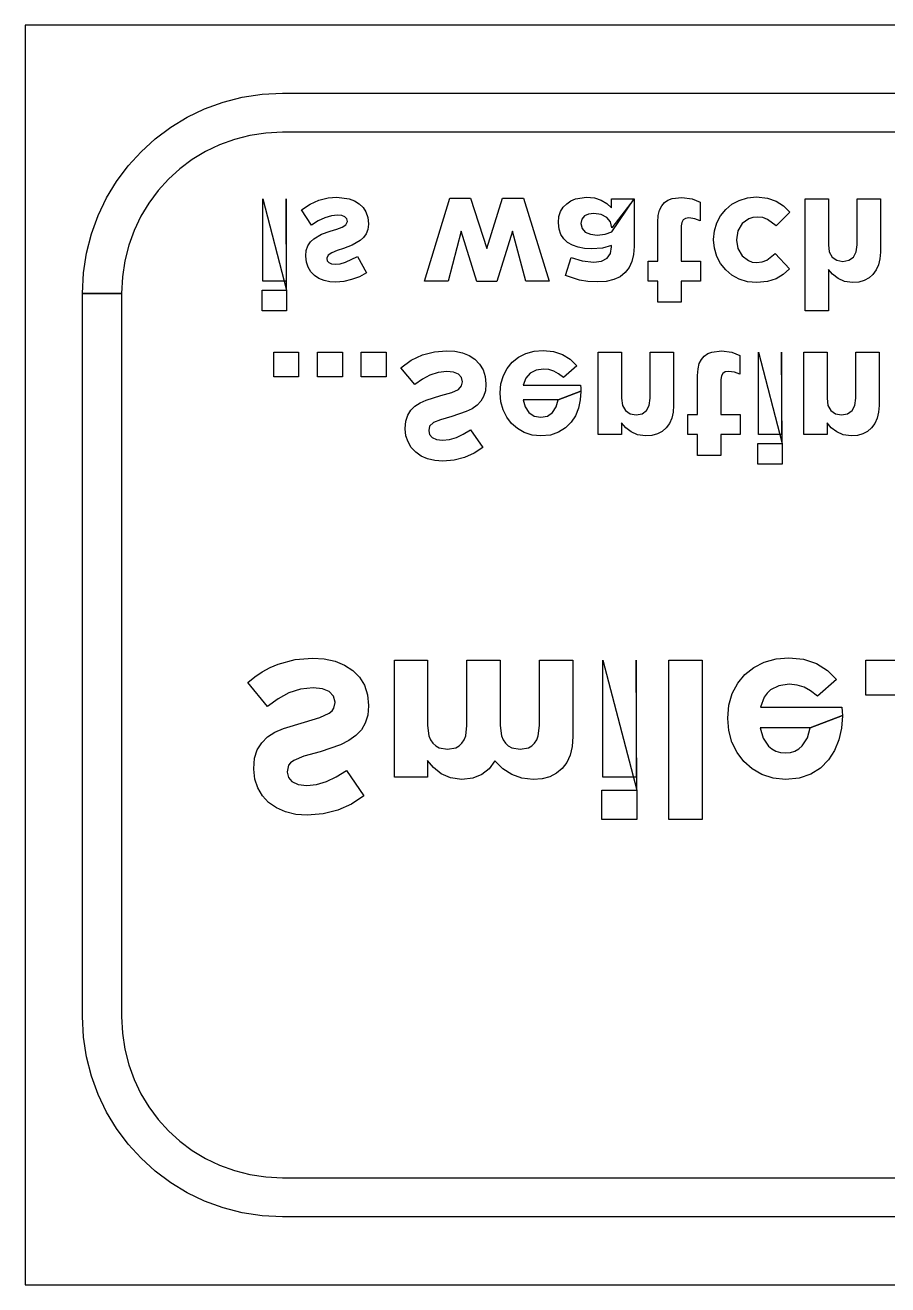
# Model space of a CAD drawing. Extents: x 0 to 571, y -350 to 220.
# Drawn here: x 0 to 150.4, y 0.4 to 220 of the extents above; entities that cross this region are included whole.
import ezdxf

# ---------------------------------------------------------------- set-up
doc = ezdxf.new("R2010")
doc.units = 0

msp = doc.modelspace()

# ---------------------------------------------------------------- linework, layer by layer
at = {"layer": 'Ebene 1'}
for p, q in [((0, 220), (0, 0.39999)), ((299.6, 220), (0, 220)), ((31.296876, 205.428878), (34.502262, 206.603619)), ((34.502262, 206.603619), (37.845775, 207.464458)), ((37.845775, 207.464458), (41.309879, 207.993838)), ((41.309879, 207.993838), (44.87704, 208.1742)), ((44.87704, 208.1742), (254.723, 208.1742)), ((28.247152, 203.957795), (31.296876, 205.428878)), ((22.68483, 200.196835), (25.370625, 202.207928)), ((25.370625, 202.207928), (28.247152, 203.957795)), ((20.207302, 197.942075), (22.68483, 200.196835)), ((36.490824, 200.091361), (33.906666, 199.152108)), ((39.189693, 200.779166), (36.490824, 200.091361)), ((41.989631, 201.201865), (39.189693, 200.779166)), ((44.877, 201.3458), (41.989631, 201.201865)), ((254.723, 201.3458), (44.877, 201.3458)), ((17.955578, 195.461206), (20.207302, 197.942075)), ((31.450857, 197.975066), (29.137037, 196.573893)), ((33.906666, 199.152108), (31.450857, 197.975066)), ((15.947191, 192.771788), (17.955578, 195.461206)), ((29.137037, 196.573893), (26.978847, 194.962247)), ((26.978847, 194.962247), (24.989925, 193.153788)), ((14.199678, 189.891378), (15.947191, 192.771788)), ((23.183912, 191.162172), (21.574447, 189.001059)), ((24.989925, 193.153788), (23.183912, 191.162172)), ((12.730573, 186.837534), (14.199678, 189.891378)), ((21.574447, 189.001059), (20.175171, 186.684107)), ((11.557411, 183.627816), (12.730573, 186.837534)), ((20.175171, 186.684107), (18.999722, 184.224973)), ((10.697728, 180.279782), (11.557411, 183.627816)), ((18.999722, 184.224973), (18.061741, 181.637318)), ((10.16906, 176.810991), (10.697728, 180.279782)), ((18.061741, 181.637318), (17.374867, 178.934798)), ((17.374867, 178.934798), (16.95274, 176.131073)), ((9.98894, 173.239), (10.16906, 176.810991)), ((16.95274, 176.131073), (16.809, 173.2398)), ((9.9889, 47.1608), (9.98894, 173.239)), ((16.809, 173.2398), (9.98894, 173.239)), ((9.98894, 173.239), (16.80904, 173.239)), ((16.80904, 173.239), (16.80904, 47.1608)), ((10.16902, 43.588826), (9.9889, 47.1608)), ((16.80904, 47.1608), (16.95278, 44.269528)), ((16.95278, 44.269528), (17.374907, 41.465806)), ((10.697688, 40.120046), (10.16902, 43.588826)), ((11.557371, 36.772021), (10.697688, 40.120046)), ((17.374907, 41.465806), (18.061781, 38.763291)), ((18.061781, 38.763291), (18.999762, 36.175642)), ((12.730533, 33.562308), (11.557371, 36.772021)), ((18.999762, 36.175642), (20.175211, 33.716517)), ((14.199638, 30.508467), (12.730533, 33.562308)), ((20.175211, 33.716517), (21.574487, 31.399573)), ((21.574487, 31.399573), (23.183952, 29.238469)), ((15.947151, 27.628056), (14.199638, 30.508467)), ((23.183952, 29.238469), (24.989965, 27.246863)), ((17.955538, 24.938635), (15.947151, 27.628056)), ((24.989965, 27.246863), (26.978887, 25.438412)), ((20.207263, 22.457763), (17.955538, 24.938635)), ((26.978887, 25.438412), (29.137077, 23.826776)), ((22.68479, 20.202997), (20.207263, 22.457763)), ((29.137077, 23.826776), (31.450897, 22.425611)), ((31.450897, 22.425611), (33.906706, 21.248577)), ((25.370585, 18.191899), (22.68479, 20.202997)), ((33.906706, 21.248577), (36.490864, 20.30933)), ((36.490864, 20.30933), (39.189733, 19.62153)), ((28.247112, 16.442025), (25.370585, 18.191899)), ((39.189733, 19.62153), (41.989671, 19.198834)), ((41.989671, 19.198834), (44.87704, 19.0549)), ((44.87704, 19.0549), (254.723, 19.0549)), ((31.296836, 14.970936), (28.247112, 16.442025)), ((34.502222, 13.79619), (31.296836, 14.970936)), ((37.845735, 12.935346), (34.502222, 13.79619)), ((41.309839, 12.405963), (37.845735, 12.935346)), ((44.877, 12.2256), (41.309839, 12.405963)), ((254.723, 12.2256), (44.877, 12.2256)), ((0, 0.39999), (299.6, 0.39999))]:
    msp.add_line(p, q, dxfattribs=at)
at = {"layer": 'Layer 1'}
for p, q in [((41.420597, 175.397), (41.420597, 189.7326)), ((41.420597, 189.7326), (45.5929, 173.819)), ((45.5929, 173.819), (45.485917, 189.7326)), ((45.485917, 189.7326), (45.485917, 175.397)), ((49.684563, 188.809807), (51.229121, 189.49182)), ((51.229121, 189.49182), (52.813793, 189.87294)), ((52.813793, 189.87294), (54.358351, 189.99998)), ((54.358351, 189.99998), (56.497991, 189.73253)), ((56.497991, 189.73253), (57.447458, 189.37146)), ((57.447458, 189.37146), (58.263201, 188.87667)), ((58.263201, 188.87667), (58.925153, 188.24146)), ((69.62296, 175.397), (74.03598, 189.8396)), ((74.03598, 189.8396), (77.67337, 189.8396)), ((77.67337, 189.8396), (80.48165, 181.04031)), ((80.48165, 181.04031), (83.23644, 189.8396)), ((83.23644, 189.8396), (86.90058, 189.8396)), ((86.90058, 189.8396), (91.3671, 175.397)), ((93.822946, 188.254315), (94.424719, 188.87615)), ((94.424719, 188.87615), (95.146848, 189.37094)), ((95.146848, 189.37094), (95.975959, 189.73201)), ((95.975959, 189.73201), (97.901639, 189.99946)), ((97.901639, 189.99946), (99.285721, 189.879105)), ((99.285721, 189.879105), (100.442469, 189.51804)), ((100.442469, 189.51804), (101.411992, 188.92964)), ((101.411992, 188.92964), (102.234419, 188.18076)), ((102.234419, 188.18076), (102.234419, 189.73201)), ((102.234419, 189.73201), (106.166, 189.732)), ((106.166, 189.732), (102.31464, 184.67709)), ((102.314648, 183.95495), (106.166, 189.732)), ((106.166, 189.732), (106.166, 181.41413)), ((111.00187, 188.482053), (111.48329, 189.06377)), ((111.48329, 189.06377), (112.091747, 189.491695)), ((112.091747, 189.491695), (112.79382, 189.75915)), ((112.79382, 189.75915), (114.50553, 189.97312)), ((114.50553, 189.97312), (116.29749, 189.73241)), ((116.29749, 189.73241), (117.715, 189.144)), ((117.715, 189.144), (117.715, 185.88105)), ((117.715, 189.144), (117.715, 189.144)), ((123.239813, 188.775953), (124.51023, 189.46465)), ((124.51023, 189.46465), (125.95449, 189.90595)), ((125.95449, 189.90595), (127.50573, 190.05305)), ((127.50573, 190.05305), (129.44478, 189.872518)), ((129.44478, 189.872518), (130.98265, 189.33092)), ((130.98265, 189.33092), (132.246378, 188.481753)), ((135.99193, 170.20774), (135.99193, 189.73204)), ((135.99193, 189.73204), (140.05725, 189.73204)), ((140.05725, 189.73204), (140.05725, 181.73512)), ((145.05867, 181.73512), (145.05867, 189.73204)), ((145.05867, 189.73204), (149.124, 189.732)), ((149.124, 189.732), (149.124, 180.45129)), ((48.206871, 187.83359), (49.684563, 188.809807)), ((49.945331, 185.15904), (48.206871, 187.83359)), ((53.408881, 186.763767), (52.272191, 186.44282)), ((54.465331, 186.87075), (53.408881, 186.763767)), ((55.227582, 186.7972), (54.465331, 186.87075)), ((55.749121, 186.57655), (55.227582, 186.7972)), ((58.925153, 188.24146), (59.413261, 187.45915)), ((59.413261, 187.45915), (59.734208, 186.496312)), ((93.074071, 186.622835), (93.354899, 187.51213)), ((93.354899, 187.51213), (93.822946, 188.254315)), ((97.52719, 186.73649), (97.06583, 186.18821)), ((98.235945, 187.0775), (97.52719, 186.73649)), ((99.13192, 187.19117), (98.235945, 187.0775)), ((100.42908, 187.017322), (99.13192, 187.19117)), ((101.43204, 186.49578), (100.42908, 187.017322)), ((110.33323, 185.66708), (110.40678, 186.81714)), ((110.40678, 186.81714), (110.62743, 187.75324)), ((110.62743, 187.75324), (111.00187, 188.482053)), ((120.60538, 185.53305), (121.274015, 186.790093)), ((121.274015, 186.790093), (122.15662, 187.88666)), ((122.15662, 187.88666), (123.239813, 188.775953)), ((133.363, 187.432), (130.98265, 185.0249)), ((132.246378, 188.481753), (133.363, 187.43199)), ((133.363, 187.43199), (133.363, 187.432)), ((51.115446, 185.90791), (49.945331, 185.15904)), ((52.272191, 186.44282), (51.115446, 185.90791)), ((54.331607, 184.4369), (55.267701, 184.78459)), ((55.267701, 184.78459), (55.93634, 185.18577)), ((56.070068, 186.235545), (55.749121, 186.57655)), ((55.93634, 185.18577), (56.17705, 185.74743)), ((56.17705, 185.80093), (56.070068, 186.235545)), ((56.17705, 185.74743), (56.17705, 185.80093)), ((59.734208, 186.496312), (59.84119, 185.373)), ((59.8412, 185.3195), (59.740904, 184.403462)), ((59.84119, 185.373), (59.8412, 185.373)), ((59.8412, 185.373), (59.8412, 185.3195)), ((92.980461, 185.61319), (93.074071, 186.622835)), ((92.980461, 185.55969), (92.980461, 185.61319)), ((93.087443, 184.463125), (92.980461, 185.55969)), ((97.06583, 186.18821), (96.912043, 185.45271)), ((96.912043, 185.45271), (96.912043, 185.39921)), ((96.912043, 185.39921), (97.099262, 184.550037)), ((97.099262, 184.550037), (97.660918, 183.9282)), ((102.09399, 185.693417), (101.43204, 186.49578)), ((102.31464, 184.67709), (102.09399, 185.693417)), ((110.33323, 178.87371), (110.33323, 185.66708)), ((114.480458, 185.606902), (114.39855, 184.99844)), ((114.39855, 184.99844), (114.39855, 178.87371)), ((114.726182, 186.041518), (114.480458, 185.606902)), ((115.135723, 186.302287), (114.726182, 186.041518)), ((115.70908, 186.38921), (115.135723, 186.302287)), ((116.745475, 186.26217), (115.70908, 186.38921)), ((117.715, 185.88105), (116.745475, 186.26217)), ((120.184135, 184.128913), (120.60538, 185.53305)), ((125.04514, 185.39934), (124.29626, 184.1423)), ((126.1952, 186.25519), (125.04514, 185.39934)), ((126.903958, 186.475848), (126.1952, 186.25519)), ((127.69295, 186.5494), (126.903958, 186.475848)), ((128.642415, 186.449103), (127.69295, 186.5494)), ((129.45815, 186.14821), (128.642415, 186.449103)), ((130.98265, 185.0249), (129.45815, 186.14821)), ((49.758121, 182.217017), (50.319777, 182.77867)), ((50.319777, 182.77867), (51.683797, 183.58104)), ((51.683797, 183.58104), (53.208297, 184.0892)), ((53.208297, 184.0892), (54.331607, 184.4369)), ((58.423687, 182.45773), (57.032917, 181.65536)), ((58.985343, 182.99264), (58.423687, 182.45773)), ((59.440017, 183.63453), (58.985343, 182.99264)), ((59.740904, 184.403462), (59.440017, 183.63453)), ((76.04189, 184.0893), (73.74177, 175.397)), ((78.74319, 175.34351), (76.04189, 184.0893)), ((84.97491, 184.11605), (82.24686, 175.34351)), ((87.32852, 175.397), (84.97491, 184.11605)), ((93.40839, 183.52703), (93.087443, 184.463125)), ((93.916552, 182.74472), (93.40839, 183.52703)), ((94.58519, 182.10951), (93.916552, 182.74472)), ((97.660918, 183.9282), (98.550208, 183.54708)), ((98.550208, 183.54708), (99.720328, 183.42004)), ((99.720328, 183.42004), (101.111098, 183.58051)), ((101.111098, 183.58051), (102.314648, 183.95495)), ((120.04372, 182.64454), (120.184135, 184.128913)), ((120.04372, 182.59104), (120.04372, 182.64454)), ((120.184135, 181.106665), (120.04372, 182.59104)), ((124.29626, 184.1423), (124.05555, 182.59105)), ((124.05555, 182.59105), (124.05555, 182.53755)), ((124.05555, 182.53755), (124.29626, 181.0398)), ((48.92901, 179.78317), (49.022619, 180.746012)), ((49.022619, 180.746012), (49.303447, 181.54838)), ((49.303447, 181.54838), (49.758121, 182.217017)), ((53.475758, 180.31808), (52.833865, 179.89015)), ((54.385107, 180.69252), (53.475758, 180.31808)), ((55.508417, 181.06696), (54.385107, 180.69252)), ((57.032917, 181.65536), (55.508417, 181.06696)), ((95.427675, 181.621408), (94.58519, 182.10951)), ((96.40389, 181.2804), (95.427675, 181.621408)), ((97.527203, 181.05975), (96.40389, 181.2804)), ((98.7575, 180.9862), (97.527203, 181.05975)), ((100.65643, 181.14667), (98.7575, 180.9862)), ((102.26116, 181.5746), (100.65643, 181.14667)), ((101.48554, 179.38147), (102.067255, 180.203895)), ((102.067255, 180.203895), (102.26116, 181.33389)), ((102.26116, 181.33389), (102.26116, 181.5746)), ((106.166, 181.41413), (106.070719, 180.036733)), ((120.60538, 179.70252), (120.184135, 181.106665)), ((124.29626, 181.0398), (125.01839, 179.78276)), ((129.35117, 179.06063), (130.79543, 180.21069)), ((130.79543, 180.21069), (133.28277, 177.53614)), ((140.05725, 181.73512), (140.22441, 180.471392)), ((140.22441, 180.471392), (140.72589, 179.56873)), ((144.41678, 179.56873), (144.898197, 180.471392)), ((144.898197, 180.471392), (145.05867, 181.73512)), ((149.124, 180.45129), (149.043763, 179.274484)), ((48.92901, 179.72967), (48.92901, 179.78317)), ((49.029306, 178.699965), (48.92901, 179.72967)), ((49.330193, 177.80399), (49.029306, 178.699965)), ((52.833865, 179.89015), (52.593155, 179.35524)), ((52.593155, 179.35524), (52.593155, 179.30174)), ((52.593155, 179.30174), (52.686764, 178.91393)), ((52.686764, 178.91393), (52.967593, 178.60636)), ((52.967593, 178.60636), (53.435639, 178.38571)), ((53.435639, 178.38571), (54.090903, 178.31216)), ((54.090903, 178.31216), (54.926701, 178.405767)), ((54.926701, 178.405767), (55.882853, 178.68659)), ((55.882853, 178.68659), (57.969003, 179.64943)), ((57.969003, 179.64943), (59.520243, 176.84115)), ((94.21075, 176.38597), (95.22708, 179.48845)), ((95.22708, 179.48845), (97.09927, 178.92679)), ((97.09927, 178.92679), (99.18542, 178.71283)), ((99.18542, 178.71283), (100.5227, 178.87999)), ((100.5227, 178.87999), (101.48554, 179.38147)), ((105.784878, 178.81981), (105.308474, 177.763363)), ((106.070719, 180.036733), (105.784878, 178.81981)), ((108.62151, 175.39679), (108.62151, 178.87371)), ((108.62151, 178.87371), (110.33323, 178.87371)), ((114.39855, 178.87371), (117.76849, 178.87371)), ((117.76849, 178.87371), (117.76849, 175.39679)), ((121.274015, 178.425423), (120.60538, 179.70252)), ((122.15662, 177.32217), (121.274015, 178.425423)), ((125.01839, 179.78276), (126.11496, 178.95365)), ((126.11496, 178.95365), (126.790283, 178.712938)), ((126.790283, 178.712938), (127.53247, 178.6327)), ((127.53247, 178.6327), (128.53543, 178.739683)), ((128.53543, 178.739683), (129.35117, 179.06063)), ((140.72589, 179.56873), (141.541632, 179.00707)), ((141.541632, 179.00707), (142.59808, 178.81985)), ((142.59808, 178.81985), (143.64116, 179.00707)), ((143.64116, 179.00707), (144.41678, 179.56873)), ((148.803053, 178.231408), (148.401868, 177.322059)), ((149.043763, 179.274484), (148.803053, 178.231408)), ((49.824983, 177.014995), (49.330193, 177.80399)), ((50.453503, 176.35973), (49.824983, 177.014995)), ((51.229121, 175.84488), (50.453503, 176.35973)), ((52.111723, 175.47713), (51.229121, 175.84488)), ((58.283258, 176.152452), (56.925923, 175.6376)), ((59.520243, 176.84115), (58.283258, 176.152452)), ((96.67134, 175.55685), (94.21075, 176.38597)), ((103.765592, 176.153617), (102.662337, 175.64378)), ((104.64151, 176.86739), (103.765592, 176.153617)), ((105.308474, 177.763363), (104.64151, 176.86739)), ((123.239813, 176.412823), (122.15662, 177.32217)), ((124.51023, 175.71744), (123.239813, 176.412823)), ((125.967863, 175.27614), (124.51023, 175.71744)), ((130.92916, 175.77093), (129.418035, 175.289513)), ((132.186203, 176.533178), (130.92916, 175.77093)), ((133.28277, 177.53614), (132.186203, 176.533178)), ((140.80613, 176.57319), (140.05725, 177.42904)), ((140.05725, 177.42904), (140.05725, 170.20774)), ((141.74222, 175.82431), (140.80613, 176.57319)), ((142.86554, 175.31614), (141.74222, 175.82431)), ((147.144826, 175.926279), (146.315715, 175.483307)), ((147.84021, 176.54644), (147.144826, 175.926279)), ((148.401868, 177.322059), (147.84021, 176.54644)), ((41.31361, 170.20835), (41.31361, 173.819)), ((41.31361, 173.819), (45.5929, 173.819)), ((45.485917, 175.397), (41.420597, 175.397)), ((45.5929, 173.819), (45.5929, 170.20835)), ((53.107995, 175.25648), (52.111723, 175.47713)), ((54.171133, 175.18293), (53.107995, 175.25648)), ((55.54184, 175.296597), (54.171133, 175.18293)), ((56.925923, 175.6376), (55.54184, 175.296597)), ((73.74177, 175.397), (69.62296, 175.397)), ((82.24686, 175.34351), (78.74319, 175.34351)), ((91.3671, 175.397), (87.32852, 175.397)), ((98.08885, 175.316145), (96.67134, 175.55685)), ((99.77382, 175.23591), (98.08885, 175.316145)), ((101.331747, 175.337877), (99.77382, 175.23591)), ((102.662337, 175.64378), (101.331747, 175.337877)), ((110.33323, 175.39679), (108.62151, 175.39679)), ((110.33323, 171.73265), (110.33323, 175.39679)), ((117.76849, 175.39679), (114.39855, 175.39679)), ((114.39855, 175.39679), (114.39855, 171.73265)), ((127.55922, 175.12904), (125.967863, 175.27614)), ((129.418035, 175.289513), (127.55922, 175.12904)), ((144.25631, 175.12893), (142.86554, 175.31614)), ((145.352876, 175.217524), (144.25631, 175.12893)), ((146.315715, 175.483307), (145.352876, 175.217524)), ((114.39855, 171.73265), (110.33323, 171.73265)), ((45.5929, 170.20835), (41.31361, 170.20835)), ((140.05725, 170.20774), (135.99193, 170.20774)), ((43.34522, 158.70771), (43.34522, 162.987)), ((43.34522, 162.987), (47.678, 162.987)), ((47.678, 162.987), (47.678, 158.70771)), ((50.97192, 158.70771), (50.97192, 162.987)), ((50.97192, 162.987), (55.3047, 162.987)), ((55.3047, 162.987), (55.3047, 158.70771)), ((58.59852, 158.70771), (58.59852, 162.987)), ((58.59852, 162.987), (62.9313, 162.987)), ((62.9313, 162.987), (62.9313, 158.70771)), ((67.308442, 161.588872), (69.274242, 162.53165)), ((69.274242, 162.53165), (71.35371, 163.073247)), ((71.35371, 163.073247), (73.473292, 163.25378)), ((73.473292, 163.25378), (74.930927, 163.16017)), ((74.930927, 163.16017), (76.254832, 162.87934)), ((76.254832, 162.87934), (77.42495, 162.397922)), ((86.040284, 162.124073), (87.317382, 162.77265)), ((87.317382, 162.77265), (88.761642, 163.173833)), ((88.761642, 163.173833), (90.312882, 163.30756)), ((90.312882, 163.30756), (92.138269, 163.133715)), ((92.138269, 163.133715), (93.709572, 162.61218)), ((93.709572, 162.61218), (95.046849, 161.756323)), ((99.92194, 148.65138), (99.92194, 162.98698)), ((99.92194, 162.98698), (103.98726, 162.98698)), ((103.98726, 162.98698), (103.98726, 154.99006)), ((108.98868, 162.98698), (113.054, 162.987)), ((108.98868, 154.99006), (108.98868, 162.98698)), ((113.054, 162.987), (113.054, 153.70629)), ((118.40429, 162.31777), (119.012747, 162.745695)), ((119.012747, 162.745695), (119.71482, 163.01315)), ((119.71482, 163.01315), (121.42653, 163.22712)), ((121.42653, 163.22712), (123.21849, 162.98641)), ((123.21849, 162.98641), (124.636, 162.398)), ((127.84769, 148.651), (127.84769, 162.9866)), ((127.84769, 162.9866), (132.02, 147.073)), ((132.02, 147.073), (131.91302, 162.9866)), ((131.91302, 162.9866), (131.91302, 148.651)), ((135.75694, 148.65138), (135.75694, 162.98698)), ((135.75694, 162.98698), (139.82226, 162.98698)), ((139.82226, 162.98698), (139.82226, 154.99006)), ((144.82368, 162.98698), (148.889, 162.987)), ((144.82368, 154.99006), (144.82368, 162.98698)), ((148.889, 162.987), (148.889, 153.70629)), ((65.529862, 160.25828), (67.308442, 161.588872)), ((77.42495, 162.397922), (78.421222, 161.75603)), ((78.421222, 161.75603), (79.230274, 160.92692)), ((79.230274, 160.92692), (79.838732, 159.93733)), ((84.05443, 160.171648), (84.937032, 161.24816)), ((84.937032, 161.24816), (86.040284, 162.124073)), ((96.170162, 160.63301), (93.843302, 158.5736)), ((95.046849, 161.756323), (96.170162, 160.63301)), ((117.32778, 160.07114), (117.54843, 161.00724)), ((117.54843, 161.00724), (117.92287, 161.736052)), ((117.92287, 161.736052), (118.40429, 162.31777)), ((124.636, 162.398), (124.636, 159.13505)), ((124.636, 162.398), (124.636, 162.398)), ((47.678, 158.70771), (43.34522, 158.70771)), ((55.3047, 158.70771), (50.97192, 158.70771)), ((62.9313, 158.70771), (58.59852, 158.70771)), ((67.963702, 157.34301), (65.529862, 160.25828)), ((69.260857, 158.279107), (67.963702, 157.34301)), ((70.584762, 159.00124), (69.260857, 158.279107)), ((72.008967, 159.462602), (70.584762, 159.00124)), ((73.553522, 159.61639), (72.008967, 159.462602)), ((74.690208, 159.50272), (73.553522, 159.61639)), ((75.532692, 159.16171), (74.690208, 159.50272)), ((76.07429, 158.593367), (75.532692, 159.16171)), ((76.254822, 157.85118), (76.07429, 158.593367)), ((79.838732, 159.93733), (80.219856, 158.767217)), ((80.219856, 158.767217), (80.346897, 157.45)), ((82.96455, 157.48372), (83.385792, 158.92129)), ((83.385792, 158.92129), (84.05443, 160.171648)), ((87.3107, 158.45993), (86.862712, 157.23632)), ((88.066262, 159.34922), (87.3107, 158.45993)), ((89.109342, 159.870762), (88.066262, 159.34922)), ((90.366382, 160.04461), (89.109342, 159.870762)), ((91.329224, 159.957685), (90.366382, 160.04461)), ((92.185082, 159.69691), (91.329224, 159.957685)), ((93.000818, 159.242237), (92.185082, 159.69691)), ((93.843302, 158.5736), (93.000818, 159.242237)), ((117.25423, 158.92108), (117.32778, 160.07114)), ((117.25423, 152.12771), (117.25423, 158.92108)), ((121.401458, 158.860902), (121.31955, 158.25244)), ((121.31955, 158.25244), (121.31955, 152.12771)), ((121.647182, 159.295517), (121.401458, 158.860902)), ((122.056723, 159.556287), (121.647182, 159.295517)), ((122.63008, 159.64321), (122.056723, 159.556287)), ((123.666475, 159.51617), (122.63008, 159.64321)), ((124.636, 159.13505), (123.666475, 159.51617)), ((72.483702, 155.41733), (74.382632, 155.97898)), ((74.382632, 155.97898), (75.532692, 156.51389)), ((75.532692, 156.51389), (76.094349, 157.10229)), ((76.094349, 157.10229), (76.254822, 157.79768)), ((76.254822, 157.79768), (76.254822, 157.85118)), ((80.246604, 156.253125), (79.945717, 155.2836)), ((80.3469, 157.3965), (80.246604, 156.253125)), ((80.346897, 157.45), (80.3469, 157.45)), ((80.3469, 157.45), (80.3469, 157.3965)), ((82.824136, 155.89905), (82.96455, 157.48372)), ((86.862712, 157.23632), (96.838802, 157.23632)), ((96.8923, 156.22), (92.93396, 154.69551)), ((92.93403, 154.69551), (96.8923, 156.22)), ((96.8923, 156.1665), (96.785318, 154.675435)), ((96.838802, 157.23632), (96.865552, 156.72816)), ((96.865552, 156.72816), (96.892302, 156.21999)), ((96.8923, 156.22), (96.8923, 156.1665)), ((96.892302, 156.21999), (96.8923, 156.22)), ((67.963702, 153.59863), (68.852993, 154.166972)), ((68.852993, 154.166972), (69.916132, 154.6417)), ((69.916132, 154.6417), (72.483702, 155.41733)), ((78.795657, 153.7591), (77.953172, 153.143952)), ((79.470983, 154.46117), (78.795657, 153.7591)), ((79.945717, 155.2836), (79.470983, 154.46117)), ((82.824136, 155.84555), (82.824136, 155.89905)), ((82.951177, 154.361175), (82.824136, 155.84555)), ((83.332301, 152.95703), (82.951177, 154.361175)), ((92.93396, 154.69551), (86.8093, 154.69551)), ((86.8093, 154.69551), (87.183738, 153.445153)), ((92.59971, 153.46521), (92.93403, 154.69551)), ((96.785318, 154.675435), (96.464371, 153.25124)), ((103.98726, 154.99006), (104.15442, 153.726333)), ((104.15442, 153.726333), (104.6559, 152.82367)), ((108.34679, 152.82367), (108.828208, 153.726333)), ((108.828208, 153.726333), (108.98868, 154.99006)), ((139.82226, 154.99006), (139.98942, 153.726333)), ((139.98942, 153.726333), (140.4909, 152.82367)), ((144.18179, 152.82367), (144.663207, 153.726333)), ((144.663207, 153.726333), (144.82368, 154.99006)), ((66.385715, 150.97088), (66.706662, 152.02064)), ((66.706662, 152.02064), (67.248259, 152.883182)), ((67.248259, 152.883182), (67.963702, 153.59863)), ((74.409387, 151.77993), (72.403467, 151.21827)), ((76.923467, 152.63579), (74.409387, 151.77993)), ((77.953172, 153.143952), (76.923467, 152.63579)), ((83.967511, 151.679933), (83.332301, 152.95703)), ((84.803311, 150.57668), (83.967511, 151.679933)), ((87.183738, 153.445153), (87.82563, 152.47562)), ((87.82563, 152.47562), (88.74835, 151.853788)), ((88.74835, 151.853788), (89.91178, 151.64651)), ((89.91178, 151.64651), (91.068527, 151.860475)), ((91.068527, 151.860475), (91.97119, 152.50237)), ((91.97119, 152.50237), (92.59971, 153.46521)), ((95.942832, 151.920645), (95.180581, 150.7639)), ((96.464371, 153.25124), (95.942832, 151.920645)), ((104.6559, 152.82367), (105.471643, 152.26201)), ((105.471643, 152.26201), (106.52809, 152.07479)), ((106.52809, 152.07479), (107.571165, 152.26201)), ((107.571165, 152.26201), (108.34679, 152.82367)), ((112.973764, 152.529484), (112.733055, 151.486408)), ((113.054, 153.70629), (112.973764, 152.529484)), ((115.54251, 148.65079), (115.54251, 152.12771)), ((115.54251, 152.12771), (117.25423, 152.12771)), ((121.31955, 152.12771), (124.68949, 152.12771)), ((124.68949, 152.12771), (124.68949, 148.65079)), ((140.4909, 152.82367), (141.306637, 152.26201)), ((141.306637, 152.26201), (142.36309, 152.07479)), ((142.36309, 152.07479), (143.406165, 152.26201)), ((143.406165, 152.26201), (144.18179, 152.82367)), ((148.808764, 152.529484), (148.568055, 151.486408)), ((148.889, 153.70629), (148.808764, 152.529484)), ((66.278733, 149.69378), (66.385715, 150.97088)), ((66.278733, 149.64028), (66.278733, 149.69378)), ((66.399088, 148.423355), (66.278733, 149.64028)), ((70.531274, 150.12171), (70.370801, 149.31934)), ((71.173167, 150.71011), (70.531274, 150.12171)), ((72.403467, 151.21827), (71.173167, 150.71011)), ((76.401926, 148.717557), (77.645593, 149.4798)), ((77.645593, 149.4798), (79.785233, 146.37732)), ((85.826326, 149.667333), (84.803311, 150.57668)), ((87.023191, 148.97195), (85.826326, 149.667333)), ((94.211054, 149.781), (93.014191, 149.02544)), ((95.180581, 150.7639), (94.211054, 149.781)), ((104.73614, 149.82819), (103.98726, 150.68404)), ((103.98726, 150.68404), (103.98726, 148.65138)), ((105.67223, 149.07931), (104.73614, 149.82819)), ((111.77022, 149.80144), (111.074836, 149.181279)), ((112.331874, 150.577059), (111.77022, 149.80144)), ((112.733055, 151.486408), (112.331874, 150.577059)), ((140.57114, 149.82819), (139.82226, 150.68404)), ((139.82226, 150.68404), (139.82226, 148.65138)), ((141.50723, 149.07931), (140.57114, 149.82819)), ((147.60522, 149.80144), (146.909836, 149.181279)), ((148.166874, 150.577059), (147.60522, 149.80144)), ((148.568055, 151.486408), (148.166874, 150.577059)), ((66.760153, 147.34016), (66.399088, 148.423355)), ((67.335184, 146.370632), (66.760153, 147.34016)), ((70.370801, 149.31934), (70.370801, 149.26584)), ((70.370801, 149.26584), (70.517902, 148.63063)), ((70.517902, 148.63063), (70.959203, 148.11578)), ((70.959203, 148.11578), (71.721452, 147.754715)), ((71.721452, 147.754715), (72.777903, 147.63436)), ((72.777903, 147.63436), (73.981453, 147.761402)), ((73.981453, 147.761402), (75.185003, 148.14253)), ((75.185003, 148.14253), (76.401926, 148.717557)), ((88.400586, 148.53065), (87.023191, 148.97195)), ((89.911711, 148.38355), (88.400586, 148.53065)), ((91.583306, 148.544023), (89.911711, 148.38355)), ((93.014191, 149.02544), (91.583306, 148.544023)), ((103.98726, 148.65138), (99.92194, 148.65138)), ((106.79555, 148.57114), (105.67223, 149.07931)), ((108.18631, 148.38393), (106.79555, 148.57114)), ((109.282881, 148.472524), (108.18631, 148.38393)), ((110.245723, 148.738307), (109.282881, 148.472524)), ((111.074836, 149.181279), (110.245723, 148.738307)), ((117.25423, 148.65079), (115.54251, 148.65079)), ((117.25423, 144.98665), (117.25423, 148.65079)), ((124.68949, 148.65079), (121.31955, 148.65079)), ((121.31955, 148.65079), (121.31955, 144.98665)), ((131.91302, 148.651), (127.84769, 148.651)), ((139.82226, 148.65138), (135.75694, 148.65138)), ((142.63054, 148.57114), (141.50723, 149.07931)), ((144.02131, 148.38393), (142.63054, 148.57114)), ((145.117881, 148.472524), (144.02131, 148.38393)), ((146.080723, 148.738307), (145.117881, 148.472524)), ((146.909836, 149.181279), (146.080723, 148.738307)), ((68.097433, 145.54821), (67.335184, 146.370632)), ((69.060271, 144.886255), (68.097433, 145.54821)), ((78.267423, 145.360987), (76.602513, 144.61211)), ((79.785233, 146.37732), (78.267423, 145.360987)), ((121.31955, 144.98665), (117.25423, 144.98665)), ((127.74071, 143.46235), (127.74071, 147.073)), ((127.74071, 147.073), (132.02, 147.073)), ((132.02, 147.073), (132.02, 143.46235)), ((70.183583, 144.39815), (69.060271, 144.886255)), ((71.447311, 144.097265), (70.183583, 144.39815)), ((72.831393, 143.99697), (71.447311, 144.097265)), ((74.803873, 144.150755), (72.831393, 143.99697)), ((76.602513, 144.61211), (74.803873, 144.150755)), ((132.02, 143.46235), (127.74071, 143.46235)), ((41.327245, 107.285356), (42.691366, 108.024452)), ((42.691366, 108.024452), (44.12203, 108.625711)), ((44.12203, 108.625711), (47.078418, 109.395706)), ((47.078418, 109.395706), (50.09184, 109.652371)), ((50.09184, 109.652371), (52.164163, 109.519286)), ((52.164163, 109.519286), (54.04637, 109.120031)), ((54.04637, 109.120031), (55.709933, 108.435596)), ((55.709933, 108.435596), (57.12634, 107.523011)), ((64.37473, 88.890652), (64.37473, 109.271652)), ((64.37473, 109.271652), (70.15442, 109.271652)), ((70.15442, 109.271652), (70.15442, 97.9024)), ((77.036811, 97.9024), (77.036811, 109.2717)), ((77.036811, 109.2717), (82.816501, 109.2717)), ((82.816501, 109.2717), (82.816501, 97.9024)), ((89.698893, 109.2717), (95.4786, 109.272)), ((89.698893, 97.9024), (89.698893, 109.2717)), ((95.4786, 109.272), (95.4786, 96.0012)), ((100.73421, 88.8906), (100.73421, 109.2716)), ((100.73421, 109.2716), (106.666, 86.6472)), ((106.666, 86.6472), (106.5139, 109.2717)), ((106.5139, 109.2717), (106.5139, 88.8906)), ((112.24531, 109.2716), (118.025, 109.272)), ((112.24531, 81.5139), (112.24531, 109.2716)), ((118.025, 109.272), (118.025, 81.5139)), ((125.50614, 106.800061), (127.074647, 108.045356)), ((127.074647, 108.045356), (128.89031, 108.967441)), ((128.89031, 108.967441), (130.94362, 109.537808)), ((130.94362, 109.537808), (133.14903, 109.727931)), ((133.14903, 109.727931), (135.744185, 109.480773)), ((135.744185, 109.480773), (137.97811, 108.739301)), ((137.97811, 108.739301), (139.879325, 107.522521)), ((146.58207, 103.18811), (146.58207, 109.272)), ((146.58207, 109.272), (152.742, 109.272)), ((38.79863, 105.393651), (40.029666, 106.408422)), ((40.029666, 106.408422), (41.327245, 107.285356)), ((57.12634, 107.523011), (58.276578, 106.344258)), ((58.276578, 106.344258), (59.14163, 104.937361)), ((124.251345, 105.269584), (125.50614, 106.800061)), ((141.47635, 105.925501), (138.16823, 102.997631)), ((139.879325, 107.522521), (141.47635, 105.925501)), ((42.25884, 101.249001), (38.79863, 105.393651)), ((45.98522, 103.606511), (44.103015, 102.579853)), ((48.010015, 104.262431), (45.98522, 103.606511)), ((50.20592, 104.481071), (48.010015, 104.262431)), ((51.821954, 104.319466), (50.20592, 104.481071)), ((53.01972, 103.834651), (51.821954, 104.319466)), ((53.789715, 103.026638), (53.01972, 103.834651)), ((59.14163, 104.937361), (59.683476, 103.273796)), ((59.683476, 103.273796), (59.864091, 101.401101)), ((122.701857, 101.448144), (123.30074, 103.491951)), ((123.30074, 103.491951), (124.251345, 105.269584)), ((129.363235, 103.527592), (128.8808, 102.836026)), ((129.95499, 104.100331), (129.363235, 103.527592)), ((131.437938, 104.841811), (129.95499, 104.100331)), ((133.22508, 105.088971), (131.437938, 104.841811)), ((134.593953, 104.965391), (133.22508, 105.088971)), ((135.81073, 104.594651), (134.593953, 104.965391)), ((136.97047, 103.948236), (135.81073, 104.594651)), ((138.16823, 102.997631), (136.97047, 103.948236)), ((44.103015, 102.579853), (42.25884, 101.249001)), ((54.04638, 101.971461), (53.789715, 103.026638)), ((53.818234, 100.906731), (54.04638, 101.895361)), ((54.04638, 101.895361), (54.04638, 101.971461)), ((59.8641, 101.325), (59.721509, 99.69946)), ((59.864091, 101.401101), (59.8641, 101.401)), ((59.8641, 101.401), (59.8641, 101.325)), ((122.50223, 99.195201), (122.701857, 101.448144)), ((128.8808, 102.836026), (128.24389, 101.096411)), ((128.24389, 101.096411), (142.42699, 101.096411)), ((142.42699, 101.096411), (142.46499, 100.373951)), ((152.742, 103.18811), (146.58207, 103.18811)), ((48.684954, 98.511204), (51.384674, 99.309714)), ((51.384674, 99.309714), (53.019724, 100.070201)), ((53.019724, 100.070201), (53.523546, 100.469453)), ((53.523546, 100.469453), (53.818234, 100.906731)), ((59.721509, 99.69946), (59.293736, 98.32108)), ((122.50223, 99.119151), (122.50223, 99.195201)), ((122.682845, 97.008806), (122.50223, 99.119151)), ((142.503, 99.6515), (136.87541, 97.48412)), ((136.87541, 97.48412), (142.503, 99.6515)), ((142.503, 99.57545), (142.350902, 97.455598)), ((142.46499, 100.373951), (142.50299, 99.651493)), ((142.50299, 99.651493), (142.503, 99.6515)), ((142.503, 99.6515), (142.503, 99.57545)), ((42.258854, 95.925544), (43.523162, 96.733561)), ((43.523162, 96.733561), (45.034624, 97.408494)), ((45.034624, 97.408494), (48.684954, 98.511204)), ((58.618806, 97.151835), (57.658696, 96.1537)), ((59.293736, 98.32108), (58.618806, 97.151835)), ((70.15442, 97.9024), (70.382566, 96.105752)), ((76.818172, 96.105752), (77.036811, 97.9024)), ((82.816501, 97.9024), (83.044647, 96.105752)), ((89.480253, 96.105752), (89.698893, 97.9024)), ((123.22469, 95.012531), (122.682845, 97.008806)), ((136.87541, 97.48412), (128.16785, 97.48412)), ((128.16785, 97.48412), (128.700185, 95.706485)), ((136.400105, 95.735003), (136.87541, 97.48412)), ((142.350902, 97.455598), (141.89461, 95.4308)), ((40.471714, 93.682114), (41.241705, 94.908396)), ((41.241705, 94.908396), (42.258854, 95.925544)), ((54.996996, 94.55668), (51.422716, 93.3399)), ((56.460931, 95.279141), (54.996996, 94.55668)), ((57.658696, 96.1537), (56.460931, 95.279141)), ((70.382566, 96.105752), (70.667748, 95.399926)), ((70.667748, 95.399926), (71.067003, 94.82243)), ((71.067003, 94.82243), (71.585084, 94.356632)), ((75.677447, 94.356632), (76.162253, 94.82243)), ((76.162253, 94.82243), (76.544872, 95.399926)), ((76.544872, 95.399926), (76.818172, 96.105752)), ((83.044647, 96.105752), (83.329829, 95.399926)), ((83.329829, 95.399926), (83.729084, 94.82243)), ((83.729084, 94.82243), (84.247165, 94.356632)), ((88.339524, 94.356632), (88.824334, 94.82243)), ((88.824334, 94.82243), (89.206954, 95.399926)), ((89.206954, 95.399926), (89.480253, 96.105752)), ((95.4786, 96.0012), (95.364527, 94.268717)), ((124.127762, 93.196871), (123.22469, 95.012531)), ((128.700185, 95.706485), (129.61277, 94.3281)), ((135.50653, 94.36613), (136.400105, 95.735003)), ((141.89461, 95.4308), (141.15314, 93.53909)), ((40.015422, 92.189661), (40.471714, 93.682114)), ((48.570896, 92.54139), (46.821776, 91.818928)), ((51.422716, 93.3399), (48.570896, 92.54139)), ((71.585084, 94.356632), (72.18872, 94.02392)), ((72.18872, 94.02392), (73.652653, 93.75775)), ((73.652653, 93.75775), (75.097578, 94.02392)), ((75.097578, 94.02392), (75.677447, 94.356632)), ((84.247165, 94.356632), (84.8508, 94.02392)), ((84.8508, 94.02392), (86.314734, 93.75775)), ((86.314734, 93.75775), (87.759654, 94.02392)), ((87.759654, 94.02392), (88.339524, 94.356632)), ((95.022308, 92.759628), (94.451942, 91.473932)), ((95.364527, 94.268717), (95.022308, 92.759628)), ((125.31602, 91.628371), (124.127762, 93.196871)), ((129.61277, 94.3281), (130.225912, 93.812397)), ((130.225912, 93.812397), (130.924607, 93.444038)), ((130.924607, 93.444038), (131.708857, 93.223022)), ((131.708857, 93.223022), (132.57866, 93.14935)), ((132.57866, 93.14935), (133.446091, 93.225399)), ((133.446091, 93.225399), (134.223212, 93.453545)), ((134.223212, 93.453545), (134.910026, 93.833789)), ((134.910026, 93.833789), (135.50653, 94.36613)), ((141.15314, 93.53909), (140.06945, 91.89454)), ((39.863325, 90.374004), (40.015422, 92.189661)), ((39.863325, 90.297954), (39.863325, 90.374004)), ((40.034434, 88.567847), (39.863325, 90.297954)), ((45.909193, 90.982394), (45.681048, 89.841664)), ((46.270424, 91.419674), (45.909193, 90.982394)), ((46.821776, 91.818928), (46.270424, 91.419674)), ((54.255527, 88.986112), (56.023662, 90.069808)), ((56.023662, 90.069808), (59.065602, 85.658988)), ((71.2191, 90.563722), (70.15442, 91.780502)), ((70.15442, 91.780502), (70.15442, 88.890652)), ((72.54995, 89.499042), (71.2191, 90.563722)), ((80.93431, 90.364091), (79.62247, 89.346944)), ((81.90393, 91.742474), (80.93431, 90.364091)), ((83.310827, 90.345082), (81.90393, 91.742474)), ((84.86982, 89.346944), (83.310827, 90.345082)), ((93.65343, 90.41163), (92.652914, 89.579846)), ((94.451942, 91.473932), (93.65343, 90.41163)), ((126.77045, 90.335543), (125.31602, 91.628371)), ((128.47204, 89.346911), (126.77045, 90.335543)), ((138.691068, 90.497145), (136.98948, 89.42296)), ((140.06945, 91.89454), (138.691068, 90.497145)), ((40.547762, 87.027864), (40.034434, 88.567847)), ((45.681048, 89.841664), (45.681048, 89.765614)), ((45.681048, 89.765614), (45.890182, 88.862536)), ((45.890182, 88.862536), (46.517582, 88.130564)), ((46.517582, 88.130564), (47.601274, 87.617236)), ((50.814325, 87.626742), (52.525422, 88.168588)), ((52.525422, 88.168588), (54.255527, 88.986112)), ((70.15442, 88.890652), (64.37473, 88.890652)), ((74.14697, 88.77658), (72.54995, 89.499042)), ((76.16226, 88.51041), (74.14697, 88.77658)), ((78.034957, 88.719544), (76.16226, 88.51041)), ((79.62247, 89.346944), (78.034957, 88.719544)), ((86.618935, 88.719544), (84.86982, 89.346944)), ((88.5962, 88.51041), (86.618935, 88.719544)), ((90.124299, 88.629236), (88.5962, 88.51041)), ((91.476538, 88.985715), (90.124299, 88.629236)), ((92.652914, 89.579846), (91.476538, 88.985715)), ((106.5139, 88.8906), (100.73421, 88.8906)), ((130.43029, 88.719511), (128.47204, 89.346911)), ((132.57866, 88.510377), (130.43029, 88.719511)), ((134.95518, 88.738523), (132.57866, 88.510377)), ((136.98948, 89.42296), (134.95518, 88.738523)), ((41.365287, 85.649481), (40.547762, 87.027864)), ((42.448982, 84.480234), (41.365287, 85.649481)), ((47.601274, 87.617236), (49.103232, 87.446127)), ((49.103232, 87.446127), (50.814325, 87.626742)), ((59.065602, 85.658988), (56.907725, 84.214068)), ((100.58211, 81.51392), (100.58211, 86.6472)), ((100.58211, 86.6472), (106.666, 86.6472)), ((106.666, 86.6472), (106.666, 81.51392)), ((43.817855, 83.539136), (42.448982, 84.480234)), ((45.414872, 82.845194), (43.817855, 83.539136)), ((56.907725, 84.214068), (54.540712, 83.149388)), ((47.211525, 82.41742), (45.414872, 82.845194)), ((49.179282, 82.274829), (47.211525, 82.41742)), ((51.983575, 82.493469), (49.179282, 82.274829)), ((54.540712, 83.149388), (51.983575, 82.493469)), ((106.666, 81.51392), (100.58211, 81.51392)), ((118.025, 81.5139), (112.24531, 81.5139))]:
    msp.add_line(p, q, dxfattribs=at)

doc.saveas('drawing.dxf')
